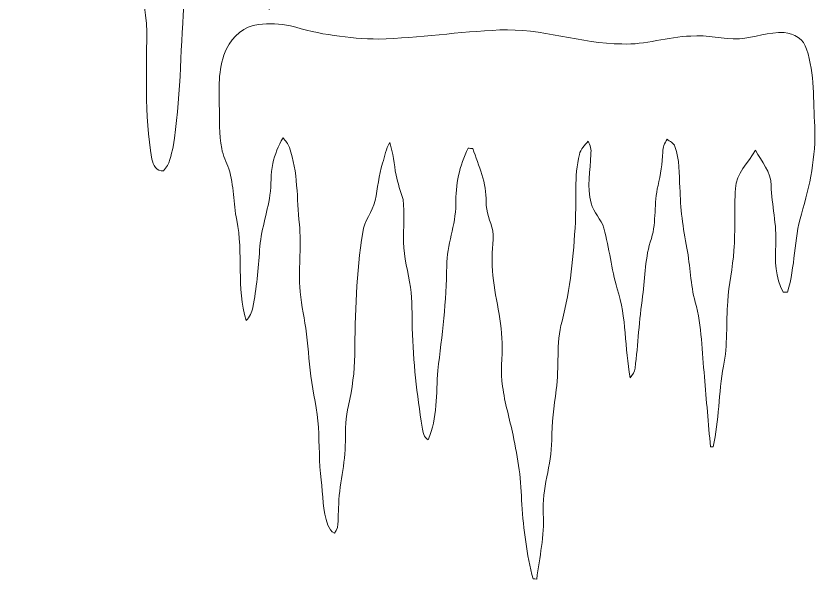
# Model space of a CAD drawing. Header units: centimetres. Extents: x -12.2 to 12.1, y -16.1 to 16.2.
# Drawn here: x -12.23 to 11.55, y -16.12 to 0.62 of the extents above; entities that cross this region are included whole.
import ezdxf

# ---------------------------------------------------------------- set-up
doc = ezdxf.new("R2010")
doc.units = ezdxf.units.CM
doc.header["$MEASUREMENT"] = 0
doc.layers.add('Layer 1', color=7, linetype='Continuous')

msp = doc.modelspace()

# ---------------------------------------------------------------- linework, layer by layer
at = {"layer": 'Layer 1', "color": 254, "lineweight": 9}
for points, knots in [([(-8.84686, 15.54642), (-7.61849, 15.89426), (-6.3051, 16.04313), (-5.04638, 15.7729), (-5.04638, 15.7729), (-4.61106, 15.70623), (-4.19018, 15.5436), (-3.74393, 15.55524), (-3.74393, 15.55524), (-3.17137, 15.52525), (-2.62033, 15.72845), (-2.04989, 15.72775), (-2.04989, 15.72775), (-1.27306, 15.74256), (-0.56293, 15.35521), (0.20719, 15.31288), (0.20719, 15.31288), (1.15227, 15.23809), (2.07762, 15.47198), (3.01142, 15.56865), (3.01142, 15.56865), (3.28306, 15.59934), (3.5995, 15.58135), (3.80482, 15.37709), (3.80482, 15.37709), (3.94875, 15.22257), (4.11067, 15.05359), (4.13854, 14.83381), (4.13854, 14.83381), (4.25179, 13.82875), (3.91242, 12.8572), (3.79494, 11.86942), (3.79494, 11.86942), (3.73356, 11.22242), (3.59562, 10.58672), (3.48697, 9.94678), (3.48697, 9.94678), (3.41006, 9.38621), (3.37866, 8.81789), (3.41253, 8.25274), (3.41253, 8.25274), (3.42735, 7.76802), (3.42664, 7.2759), (3.3201, 6.80035), (3.3201, 6.80035), (3.27742, 6.6215), (3.13101, 6.49344), (2.9705, 6.41724), (2.9705, 6.41724), (2.78035, 6.8314), (2.76871, 7.29318), (2.73308, 7.7391), (2.73308, 7.7391), (2.69851, 8.23193), (2.53835, 8.70253), (2.40359, 9.17384), (2.40359, 9.17384), (2.30375, 9.68996), (2.34855, 10.24382), (2.11325, 10.72748), (2.11325, 10.72748), (2.0494, 10.85589), (1.95662, 10.96666), (1.8402, 11.04992), (1.8402, 11.04992), (1.5227, 10.31296), (1.51635, 9.50051), (1.43592, 8.71558), (1.43592, 8.71558), (1.34349, 7.79519), (1.11524, 6.8956), (1.00059, 5.97838), (1.00059, 5.97838), (0.92192, 5.40406), (0.87641, 4.82057), (0.70426, 4.26423), (0.70426, 4.26423), (0.65663, 4.26565), (0.60901, 4.26706), (0.56173, 4.26812), (0.56173, 4.26812), (0.361, 4.77223), (0.31338, 5.31939), (0.23612, 5.85138), (0.23612, 5.85138), (0.13064, 6.45216), (0.21672, 7.07058), (0.08125, 7.66713), (0.08125, 7.66713), (0.01775, 7.94935), (-0.1096, 8.21146), (-0.19428, 8.48698), (-0.19428, 8.48698), (-0.3361, 8.95124), (-0.40736, 9.43349), (-0.53859, 9.90021), (-0.53859, 9.90021), (-0.59326, 10.1147), (-0.68605, 10.32672), (-0.85045, 10.47947), (-0.85045, 10.47947), (-1.0113, 10.28192), (-1.12914, 10.05438), (-1.21698, 9.81625), (-1.21698, 9.81625), (-1.42442, 9.25251), (-1.74086, 8.71946), (-1.80612, 8.11163), (-1.80612, 8.11163), (-1.87597, 7.46322), (-1.97828, 6.81588), (-2.17689, 6.19322), (-2.17689, 6.19322), (-2.33564, 5.71944), (-2.3046, 5.21391), (-2.3688, 4.72426), (-2.3688, 4.72426), (-2.44853, 4.11395), (-2.50956, 3.49342), (-2.71064, 2.90816), (-2.71064, 2.90816), (-2.76744, 2.80338), (-2.81224, 2.61994), (-2.96429, 2.63687), (-2.96429, 2.63687), (-3.12868, 2.78186), (-3.11634, 3.02493), (-3.15973, 3.22178), (-3.15973, 3.22178), (-3.28497, 4.48507), (-3.33823, 5.75437), (-3.45536, 7.01872), (-3.45536, 7.01872), (-3.5238, 7.68512), (-3.49945, 8.3688), (-3.70583, 9.01403), (-3.70583, 9.01403), (-3.85788, 7.6188), (-3.92843, 6.2158), (-4.01698, 4.81563), (-4.01698, 4.81563), (-4.07836, 4.32315), (-4.24346, 3.8469), (-4.25863, 3.34772), (-4.25863, 3.34772), (-4.27803, 2.70178), (-4.32072, 2.05302), (-4.46007, 1.42049), (-4.46007, 1.42049), (-4.50558, 1.20495), (-4.57895, 0.99152), (-4.707, 0.81019), (-4.707, 0.81019), (-4.81248, 1.2307), (-4.84988, 1.6632), (-4.89293, 2.09289), (-4.89293, 2.09289), (-4.98112, 2.99141), (-5.0425, 3.89276), (-5.05415, 4.79552), (-5.05415, 4.79552), (-5.10212, 5.25907), (-5.23759, 5.70851), (-5.29792, 6.17065), (-5.29792, 6.17065), (-5.43303, 7.03566), (-5.34237, 7.91972), (-5.50993, 8.78085), (-5.50993, 8.78085), (-5.60095, 9.27086), (-5.58931, 9.81555), (-5.87718, 10.24523), (-5.87718, 10.24523), (-5.94526, 10.36482), (-6.1661, 10.44384), (-6.21196, 10.26216), (-6.21196, 10.26216), (-6.33755, 9.969), (-6.26947, 9.63281), (-6.29804, 9.32095), (-6.29804, 9.32095), (-6.32662, 8.67008), (-6.39082, 8.02096), (-6.4268, 7.37009), (-6.4268, 7.37009), (-6.45326, 6.84763), (-6.58591, 6.33892), (-6.642, 5.81963), (-6.642, 5.81963), (-6.70585, 5.12995), (-6.68116, 4.43392), (-6.78382, 3.74742), (-6.78382, 3.74742), (-6.8766, 2.79597), (-7.06216, 1.85723), (-7.23784, 0.91884), (-7.23784, 0.91884), (-7.34932, -0.4771), (-7.32674, -1.88715), (-7.56063, -3.2718), (-7.56063, -3.2718), (-7.6199, -3.51381), (-7.65341, -3.80379), (-7.84709, -3.98124), (-7.84709, -3.98124), (-8.04535, -4.02322), (-8.15577, -3.79497), (-8.18681, -3.63411), (-8.18681, -3.63411), (-8.43623, -2.30272), (-8.32369, -0.94418), (-8.34697, 0.40097), (-8.34697, 0.40097), (-8.51913, 1.68331), (-8.58968, 2.98012), (-8.83769, 4.25189), (-8.83769, 4.25189), (-8.93223, 4.73978), (-9.12873, 5.21038), (-9.12837, 5.7138), (-9.12837, 5.7138), (-9.12414, 6.26695), (-9.08252, 6.81905), (-9.04583, 7.3708), (-9.04583, 7.3708), (-9.02995, 7.80154), (-8.99115, 8.25309), (-9.1566, 8.66196), (-9.1566, 8.66196), (-9.34357, 9.1361), (-9.35345, 9.65468), (-9.35204, 10.15703), (-9.35204, 10.15703), (-9.33828, 10.78216), (-9.40319, 11.42774), (-9.64061, 12.01018), (-9.64061, 12.01018), (-9.71011, 11.96961), (-9.7743, 11.91105), (-9.79019, 11.82885), (-9.79019, 11.82885), (-9.92177, 11.2831), (-9.95141, 10.71689), (-9.92072, 10.15774), (-9.92072, 10.15774), (-9.88403, 9.55696), (-10.04348, 8.96853), (-10.19129, 8.39173), (-10.19129, 8.39173), (-10.2936, 7.87597), (-10.26291, 7.34751), (-10.28408, 6.82505), (-10.28408, 6.82505), (-10.29959, 6.52448), (-10.28831, 6.22356), (-10.2809, 5.92335), (-10.2809, 5.92335), (-10.29466, 5.4725), (-10.43789, 5.04246), (-10.53808, 4.60643), (-10.53808, 4.60643), (-10.60087, 4.31856), (-10.63544, 4.0254), (-10.68272, 3.73471), (-10.68272, 3.73471), (-10.71235, 3.73577), (-10.77162, 3.73754), (-10.8009, 3.7386), (-10.8009, 3.7386), (-11.00551, 5.1042), (-11.05807, 6.48991), (-11.29972, 7.85128), (-11.29972, 7.85128), (-11.40485, 8.52896), (-11.61475, 9.18619), (-11.68743, 9.86952), (-11.68743, 9.86952), (-11.8296, 10.71619), (-11.63839, 11.59355), (-11.8804, 12.42575), (-11.8804, 12.42575), (-12.06137, 13.08333), (-12.22823, 13.77054), (-12.09488, 14.45563), (-12.09488, 14.45563), (-12.02115, 14.80947), (-11.90156, 15.17883), (-11.62005, 15.4233), (-11.62005, 15.4233), (-11.34488, 15.65719), (-10.96282, 15.65472), (-10.62239, 15.6258), (-10.62239, 15.6258), (-10.25903, 15.61486), (-9.92495, 15.44129), (-9.56229, 15.42577), (-9.56229, 15.42577), (-9.315, 15.39155), (-9.08252, 15.49421), (-8.84686, 15.54642)], [0, 0, 0, 0, 0.01315789, 0.01315789, 0.01315789, 0.01315789, 0.02631579, 0.02631579, 0.02631579, 0.02631579, 0.03947368, 0.03947368, 0.03947368, 0.03947368, 0.05263158, 0.05263158, 0.05263158, 0.05263158, 0.06578947, 0.06578947, 0.06578947, 0.06578947, 0.07894737, 0.07894737, 0.07894737, 0.07894737, 0.09210526, 0.09210526, 0.09210526, 0.09210526, 0.10526316, 0.10526316, 0.10526316, 0.10526316, 0.11842105, 0.11842105, 0.11842105, 0.11842105, 0.13157895, 0.13157895, 0.13157895, 0.13157895, 0.14473684, 0.14473684, 0.14473684, 0.14473684, 0.15789474, 0.15789474, 0.15789474, 0.15789474, 0.17105263, 0.17105263, 0.17105263, 0.17105263, 0.18421053, 0.18421053, 0.18421053, 0.18421053, 0.19736842, 0.19736842, 0.19736842, 0.19736842, 0.21052632, 0.21052632, 0.21052632, 0.21052632, 0.22368421, 0.22368421, 0.22368421, 0.22368421, 0.23684211, 0.23684211, 0.23684211, 0.23684211, 0.25, 0.25, 0.25, 0.25, 0.26315789, 0.26315789, 0.26315789, 0.26315789, 0.27631579, 0.27631579, 0.27631579, 0.27631579, 0.28947368, 0.28947368, 0.28947368, 0.28947368, 0.30263158, 0.30263158, 0.30263158, 0.30263158, 0.31578947, 0.31578947, 0.31578947, 0.31578947, 0.32894737, 0.32894737, 0.32894737, 0.32894737, 0.34210526, 0.34210526, 0.34210526, 0.34210526, 0.35526316, 0.35526316, 0.35526316, 0.35526316, 0.36842105, 0.36842105, 0.36842105, 0.36842105, 0.38157895, 0.38157895, 0.38157895, 0.38157895, 0.39473684, 0.39473684, 0.39473684, 0.39473684, 0.40789474, 0.40789474, 0.40789474, 0.40789474, 0.42105263, 0.42105263, 0.42105263, 0.42105263, 0.43421053, 0.43421053, 0.43421053, 0.43421053, 0.44736842, 0.44736842, 0.44736842, 0.44736842, 0.46052632, 0.46052632, 0.46052632, 0.46052632, 0.47368421, 0.47368421, 0.47368421, 0.47368421, 0.48684211, 0.48684211, 0.48684211, 0.48684211, 0.5, 0.5, 0.5, 0.5, 0.51315789, 0.51315789, 0.51315789, 0.51315789, 0.52631579, 0.52631579, 0.52631579, 0.52631579, 0.53947368, 0.53947368, 0.53947368, 0.53947368, 0.55263158, 0.55263158, 0.55263158, 0.55263158, 0.56578947, 0.56578947, 0.56578947, 0.56578947, 0.57894737, 0.57894737, 0.57894737, 0.57894737, 0.59210526, 0.59210526, 0.59210526, 0.59210526, 0.60526316, 0.60526316, 0.60526316, 0.60526316, 0.61842105, 0.61842105, 0.61842105, 0.61842105, 0.63157895, 0.63157895, 0.63157895, 0.63157895, 0.64473684, 0.64473684, 0.64473684, 0.64473684, 0.65789474, 0.65789474, 0.65789474, 0.65789474, 0.67105263, 0.67105263, 0.67105263, 0.67105263, 0.68421053, 0.68421053, 0.68421053, 0.68421053, 0.69736842, 0.69736842, 0.69736842, 0.69736842, 0.71052632, 0.71052632, 0.71052632, 0.71052632, 0.72368421, 0.72368421, 0.72368421, 0.72368421, 0.73684211, 0.73684211, 0.73684211, 0.73684211, 0.75, 0.75, 0.75, 0.75, 0.76315789, 0.76315789, 0.76315789, 0.76315789, 0.77631579, 0.77631579, 0.77631579, 0.77631579, 0.78947368, 0.78947368, 0.78947368, 0.78947368, 0.80263158, 0.80263158, 0.80263158, 0.80263158, 0.81578947, 0.81578947, 0.81578947, 0.81578947, 0.82894737, 0.82894737, 0.82894737, 0.82894737, 0.84210526, 0.84210526, 0.84210526, 0.84210526, 0.85526316, 0.85526316, 0.85526316, 0.85526316, 0.86842105, 0.86842105, 0.86842105, 0.86842105, 0.88157895, 0.88157895, 0.88157895, 0.88157895, 0.89473684, 0.89473684, 0.89473684, 0.89473684, 0.90789474, 0.90789474, 0.90789474, 0.90789474, 0.92105263, 0.92105263, 0.92105263, 0.92105263, 0.93421053, 0.93421053, 0.93421053, 0.93421053, 0.94736842, 0.94736842, 0.94736842, 0.94736842, 0.96052632, 0.96052632, 0.96052632, 0.96052632, 0.97368421, 0.97368421, 0.97368421, 0.97368421, 1, 1, 1, 1]), ([(-5.02592, 0.36533), (-4.70983, 0.39955), (-4.38669, 0.39532), (-4.07447, 0.33182), (-4.07447, 0.33182), (-3.22535, 0.07288), (-2.3367, -0.05518), (-1.44946, -0.06435), (-1.44946, -0.06435), (-0.24649, -0.03366), (0.94591, 0.15508), (2.14747, 0.20482), (2.14747, 0.20482), (3.37796, 0.26162), (4.55588, -0.1984), (5.78143, -0.21146), (5.78143, -0.21146), (6.47464, -0.24674), (7.13892, 0.00762), (7.8286, 0.0249), (7.8286, 0.0249), (8.31191, 0.06195), (8.7871, -0.06329), (9.26935, -0.06259), (9.26935, -0.06259), (9.71667, -0.01814), (10.15059, 0.14732), (10.60461, 0.12827), (10.60461, 0.12827), (10.89671, 0.11028), (11.19269, -0.07211), (11.26854, -0.36703), (11.26854, -0.36703), (11.51689, -1.1054), (11.46116, -1.89809), (11.50843, -2.66467), (11.50843, -2.66467), (11.54759, -3.54944), (11.36449, -4.42574), (11.11473, -5.26994), (11.11473, -5.26994), (10.88789, -6.02665), (10.93305, -6.83592), (10.70057, -7.59016), (10.70057, -7.59016), (10.66776, -7.59016), (10.60249, -7.58945), (10.57004, -7.5891), (10.57004, -7.5891), (10.34496, -7.15412), (10.31957, -6.65988), (10.35202, -6.18046), (10.35202, -6.18046), (10.38906, -5.58708), (10.22855, -5.00782), (10.21479, -4.41692), (10.21479, -4.41692), (10.21056, -4.01511), (9.92693, -3.7096), (9.74807, -3.37376), (9.74807, -3.37376), (9.53887, -3.74559), (9.16422, -4.05568), (9.1568, -4.51288), (9.1568, -4.51288), (9.10636, -5.1253), (9.15751, -5.7416), (9.10707, -6.35473), (9.10707, -6.35473), (9.08026, -6.86379), (8.94973, -7.36085), (8.92856, -7.87097), (8.92856, -7.87097), (8.86859, -8.51161), (8.93139, -9.16178), (8.79839, -9.79537), (8.79839, -9.79537), (8.64634, -10.58842), (8.67245, -11.40686), (8.48936, -12.19461), (8.48936, -12.19461), (8.4696, -12.19497), (8.43044, -12.19567), (8.41069, -12.19602), (8.41069, -12.19602), (8.35247, -11.5007), (8.28509, -10.80678), (8.23359, -10.11146), (8.23359, -10.11146), (8.15598, -9.36922), (8.15457, -8.61215), (7.96089, -7.8872), (7.96089, -7.8872), (7.80991, -7.36579), (7.81484, -6.81757), (7.71183, -6.28735), (7.71183, -6.28735), (7.59542, -5.69257), (7.51216, -5.08967), (7.50369, -4.48289), (7.50369, -4.48289), (7.473, -4.07367), (7.49876, -3.65069), (7.35623, -3.2591), (7.35623, -3.2591), (7.31425, -3.15504), (7.2056, -3.10565), (7.11952, -3.04497), (7.11952, -3.04497), (7.05249, -3.16139), (6.98476, -3.28415), (6.99816, -3.42562), (6.99816, -3.42562), (6.98158, -3.76287), (6.93502, -4.09766), (6.85211, -4.42504), (6.85211, -4.42504), (6.72511, -4.94044), (6.80837, -5.48619), (6.65703, -5.99772), (6.65703, -5.99772), (6.46406, -6.54699), (6.46582, -7.13719), (6.39597, -7.70904), (6.39597, -7.70904), (6.28943, -8.41848), (6.25768, -9.13673), (6.17161, -9.84829), (6.17161, -9.84829), (6.16243, -9.96012), (6.09823, -10.05537), (6.0252, -10.13615), (6.0252, -10.13615), (5.85869, -9.2595), (5.9236, -8.34334), (5.63785, -7.48962), (5.63785, -7.48962), (5.46958, -6.89942), (5.40431, -6.28488), (5.24097, -5.69362), (5.24097, -5.69362), (5.17466, -5.41422), (4.92207, -5.22549), (4.8688, -4.9415), (4.8688, -4.9415), (4.72451, -4.46984), (4.84692, -3.97277), (4.85328, -3.493), (4.85328, -3.493), (4.88079, -3.35365), (4.8328, -3.22347), (4.77248, -3.10282), (4.77248, -3.10282), (4.67512, -3.22453), (4.55024, -3.33813), (4.51426, -3.49617), (4.51426, -3.49617), (4.35833, -4.15516), (4.425, -4.83673), (4.39854, -5.507), (4.39854, -5.507), (4.34033, -6.49796), (4.25038, -7.49314), (4.00061, -8.45693), (4.00061, -8.45693), (3.81188, -9.12192), (3.92547, -9.81971), (3.82846, -10.49705), (3.82846, -10.49705), (3.76249, -10.99517), (3.69369, -11.49364), (3.69511, -11.99812), (3.69511, -11.99812), (3.68946, -12.73577), (3.39136, -13.44274), (3.44075, -14.18463), (3.44075, -14.18463), (3.48591, -14.83868), (3.32681, -15.47933), (3.24637, -16.12385), (3.24637, -16.12385), (3.21886, -16.1235), (3.16418, -16.12315), (3.13701, -16.12315), (3.13701, -16.12315), (2.9511, -15.39748), (2.85761, -14.65136), (2.80011, -13.90558), (2.80011, -13.90558), (2.79693, -13.21308), (2.68651, -12.52693), (2.54399, -11.85065), (2.54399, -11.85065), (2.44521, -11.36417), (2.29317, -10.88863), (2.23495, -10.39403), (2.23495, -10.39403), (2.15699, -9.96717), (2.23955, -9.53361), (2.21591, -9.10393), (2.21591, -9.10393), (2.21344, -8.32923), (1.9485, -7.58592), (1.92663, -6.81263), (1.92663, -6.81263), (1.89453, -6.46338), (1.9792, -6.11555), (1.94109, -5.76665), (1.94109, -5.76665), (1.87936, -5.47878), (1.73049, -5.2082), (1.74283, -4.90622), (1.74283, -4.90622), (1.75836, -4.35201), (1.52552, -3.83272), (1.3442, -3.32014), (1.3442, -3.32014), (1.31103, -3.31767), (1.24506, -3.31308), (1.21226, -3.31061), (1.21226, -3.31061), (0.94732, -3.82355), (0.83549, -4.40281), (0.84078, -4.97748), (0.84078, -4.97748), (0.84819, -5.60296), (0.57054, -6.18716), (0.57302, -6.81228), (0.57302, -6.81228), (0.56456, -7.85439), (0.43932, -8.89014), (0.30385, -9.92202), (0.30385, -9.92202), (0.26046, -10.60923), (0.30314, -11.3356), (0.0241, -11.98259), (0.0241, -11.98259), (-0.11384, -11.9138), (-0.14029, -11.748), (-0.15511, -11.61112), (-0.15511, -11.61112), (-0.3107, -10.63675), (-0.4324, -9.65497), (-0.44934, -8.66754), (-0.44934, -8.66754), (-0.46662, -8.26079), (-0.44158, -7.85157), (-0.50295, -7.44834), (-0.50295, -7.44834), (-0.57245, -7.00137), (-0.70545, -6.56216), (-0.70687, -6.10673), (-0.70687, -6.10673), (-0.7245, -5.68445), (-0.66982, -5.26077), (-0.72415, -4.84025), (-0.72415, -4.84025), (-0.78659, -4.59402), (-0.88996, -4.35977), (-0.93158, -4.10859), (-0.93158, -4.10859), (-0.99896, -3.78651), (-1.0113, -3.45348), (-1.11996, -3.14057), (-1.11996, -3.14057), (-1.2378, -3.32613), (-1.26567, -3.54979), (-1.33269, -3.75582), (-1.33269, -3.75582), (-1.45264, -4.11777), (-1.47663, -4.50053), (-1.55671, -4.8713), (-1.55671, -4.8713), (-1.62903, -5.20609), (-1.8862, -5.47102), (-1.91972, -5.81815), (-1.91972, -5.81815), (-2.12292, -7.01972), (-2.14549, -8.24244), (-2.16278, -9.45847), (-2.16278, -9.45847), (-2.17054, -9.96329), (-2.22593, -10.46882), (-2.35046, -10.95919), (-2.35046, -10.95919), (-2.43336, -11.31055), (-2.43407, -11.67356), (-2.43971, -12.03304), (-2.43971, -12.03304), (-2.43089, -12.69803), (-2.64256, -13.34255), (-2.64044, -14.00789), (-2.64044, -14.00789), (-2.67325, -14.2566), (-2.59387, -14.55187), (-2.76321, -14.7653), (-2.76321, -14.7653), (-2.85775, -14.71239), (-2.91949, -14.61961), (-2.95618, -14.52012), (-2.95618, -14.52012), (-3.11881, -14.0915), (-3.10082, -13.62513), (-3.15973, -13.17639), (-3.15973, -13.17639), (-3.22005, -12.65569), (-3.21441, -12.13111), (-3.24122, -11.6083), (-3.24122, -11.6083), (-3.2578, -11.09536), (-3.40526, -10.60041), (-3.46453, -10.09312), (-3.46453, -10.09312), (-3.53544, -9.61898), (-3.53967, -9.13779), (-3.61728, -8.66507), (-3.61728, -8.66507), (-3.67902, -8.25373), (-3.7725, -7.84663), (-3.79543, -7.4307), (-3.79543, -7.4307), (-3.82965, -6.81228), (-3.74075, -6.1928), (-3.80743, -5.57544), (-3.80743, -5.57544), (-3.88645, -4.81168), (-3.842, -4.0204), (-4.10412, -3.28697), (-4.10412, -3.28697), (-4.1415, -3.17797), (-4.21805, -3.08942), (-4.29214, -3.00405), (-4.29214, -3.00405), (-4.43326, -3.23935), (-4.53697, -3.49864), (-4.59518, -3.76675), (-4.59518, -3.76675), (-4.66785, -4.07684), (-4.62869, -4.39681), (-4.68126, -4.70937), (-4.68126, -4.70937), (-4.76804, -5.25371), (-4.95255, -5.78076), (-4.98994, -6.33321), (-4.98994, -6.33321), (-5.02028, -6.90753), (-5.08096, -7.4808), (-5.18926, -8.04595), (-5.18926, -8.04595), (-5.21678, -8.1927), (-5.28451, -8.32958), (-5.38823, -8.43753), (-5.38823, -8.43753), (-5.68138, -7.46739), (-5.46513, -6.43552), (-5.66833, -5.45091), (-5.66833, -5.45091), (-5.76711, -4.94503), (-5.75194, -4.4201), (-5.90399, -3.92409), (-5.90399, -3.92409), (-5.9756, -3.72477), (-6.07262, -3.53357), (-6.11495, -3.32472), (-6.11495, -3.32472), (-6.20208, -2.89327), (-6.16998, -2.44983), (-6.18621, -2.01345), (-6.18621, -2.01345), (-6.20067, -1.45429), (-6.21725, -0.86904), (-5.96996, -0.35222), (-5.96996, -0.35222), (-5.79568, 0.01785), (-5.44008, 0.31842), (-5.02592, 0.36533)], [0, 0, 0, 0, 0.01052632, 0.01052632, 0.01052632, 0.01052632, 0.02105263, 0.02105263, 0.02105263, 0.02105263, 0.03157895, 0.03157895, 0.03157895, 0.03157895, 0.04210526, 0.04210526, 0.04210526, 0.04210526, 0.05263158, 0.05263158, 0.05263158, 0.05263158, 0.06315789, 0.06315789, 0.06315789, 0.06315789, 0.07368421, 0.07368421, 0.07368421, 0.07368421, 0.08421053, 0.08421053, 0.08421053, 0.08421053, 0.09473684, 0.09473684, 0.09473684, 0.09473684, 0.10526316, 0.10526316, 0.10526316, 0.10526316, 0.11578947, 0.11578947, 0.11578947, 0.11578947, 0.12631579, 0.12631579, 0.12631579, 0.12631579, 0.13684211, 0.13684211, 0.13684211, 0.13684211, 0.14736842, 0.14736842, 0.14736842, 0.14736842, 0.15789474, 0.15789474, 0.15789474, 0.15789474, 0.16842105, 0.16842105, 0.16842105, 0.16842105, 0.17894737, 0.17894737, 0.17894737, 0.17894737, 0.18947368, 0.18947368, 0.18947368, 0.18947368, 0.2, 0.2, 0.2, 0.2, 0.21052632, 0.21052632, 0.21052632, 0.21052632, 0.22105263, 0.22105263, 0.22105263, 0.22105263, 0.23157895, 0.23157895, 0.23157895, 0.23157895, 0.24210526, 0.24210526, 0.24210526, 0.24210526, 0.25263158, 0.25263158, 0.25263158, 0.25263158, 0.26315789, 0.26315789, 0.26315789, 0.26315789, 0.27368421, 0.27368421, 0.27368421, 0.27368421, 0.28421053, 0.28421053, 0.28421053, 0.28421053, 0.29473684, 0.29473684, 0.29473684, 0.29473684, 0.30526316, 0.30526316, 0.30526316, 0.30526316, 0.31578947, 0.31578947, 0.31578947, 0.31578947, 0.32631579, 0.32631579, 0.32631579, 0.32631579, 0.33684211, 0.33684211, 0.33684211, 0.33684211, 0.34736842, 0.34736842, 0.34736842, 0.34736842, 0.35789474, 0.35789474, 0.35789474, 0.35789474, 0.36842105, 0.36842105, 0.36842105, 0.36842105, 0.37894737, 0.37894737, 0.37894737, 0.37894737, 0.38947368, 0.38947368, 0.38947368, 0.38947368, 0.4, 0.4, 0.4, 0.4, 0.41052632, 0.41052632, 0.41052632, 0.41052632, 0.42105263, 0.42105263, 0.42105263, 0.42105263, 0.43157895, 0.43157895, 0.43157895, 0.43157895, 0.44210526, 0.44210526, 0.44210526, 0.44210526, 0.45263158, 0.45263158, 0.45263158, 0.45263158, 0.46315789, 0.46315789, 0.46315789, 0.46315789, 0.47368421, 0.47368421, 0.47368421, 0.47368421, 0.48421053, 0.48421053, 0.48421053, 0.48421053, 0.49473684, 0.49473684, 0.49473684, 0.49473684, 0.50526316, 0.50526316, 0.50526316, 0.50526316, 0.51578947, 0.51578947, 0.51578947, 0.51578947, 0.52631579, 0.52631579, 0.52631579, 0.52631579, 0.53684211, 0.53684211, 0.53684211, 0.53684211, 0.54736842, 0.54736842, 0.54736842, 0.54736842, 0.55789474, 0.55789474, 0.55789474, 0.55789474, 0.56842105, 0.56842105, 0.56842105, 0.56842105, 0.57894737, 0.57894737, 0.57894737, 0.57894737, 0.58947368, 0.58947368, 0.58947368, 0.58947368, 0.6, 0.6, 0.6, 0.6, 0.61052632, 0.61052632, 0.61052632, 0.61052632, 0.62105263, 0.62105263, 0.62105263, 0.62105263, 0.63157895, 0.63157895, 0.63157895, 0.63157895, 0.64210526, 0.64210526, 0.64210526, 0.64210526, 0.65263158, 0.65263158, 0.65263158, 0.65263158, 0.66315789, 0.66315789, 0.66315789, 0.66315789, 0.67368421, 0.67368421, 0.67368421, 0.67368421, 0.68421053, 0.68421053, 0.68421053, 0.68421053, 0.69473684, 0.69473684, 0.69473684, 0.69473684, 0.70526316, 0.70526316, 0.70526316, 0.70526316, 0.71578947, 0.71578947, 0.71578947, 0.71578947, 0.72631579, 0.72631579, 0.72631579, 0.72631579, 0.73684211, 0.73684211, 0.73684211, 0.73684211, 0.74736842, 0.74736842, 0.74736842, 0.74736842, 0.75789474, 0.75789474, 0.75789474, 0.75789474, 0.76842105, 0.76842105, 0.76842105, 0.76842105, 0.77894737, 0.77894737, 0.77894737, 0.77894737, 0.78947368, 0.78947368, 0.78947368, 0.78947368, 0.8, 0.8, 0.8, 0.8, 0.81052632, 0.81052632, 0.81052632, 0.81052632, 0.82105263, 0.82105263, 0.82105263, 0.82105263, 0.83157895, 0.83157895, 0.83157895, 0.83157895, 0.84210526, 0.84210526, 0.84210526, 0.84210526, 0.85263158, 0.85263158, 0.85263158, 0.85263158, 0.86315789, 0.86315789, 0.86315789, 0.86315789, 0.87368421, 0.87368421, 0.87368421, 0.87368421, 0.88421053, 0.88421053, 0.88421053, 0.88421053, 0.89473684, 0.89473684, 0.89473684, 0.89473684, 0.90526316, 0.90526316, 0.90526316, 0.90526316, 0.91578947, 0.91578947, 0.91578947, 0.91578947, 0.92631579, 0.92631579, 0.92631579, 0.92631579, 0.93684211, 0.93684211, 0.93684211, 0.93684211, 0.94736842, 0.94736842, 0.94736842, 0.94736842, 0.95789474, 0.95789474, 0.95789474, 0.95789474, 0.96842105, 0.96842105, 0.96842105, 0.96842105, 0.97894737, 0.97894737, 0.97894737, 0.97894737, 1, 1, 1, 1])]:
    msp.add_open_spline(points, degree=3, knots=knots, dxfattribs=at)

doc.saveas('drawing.dxf')
